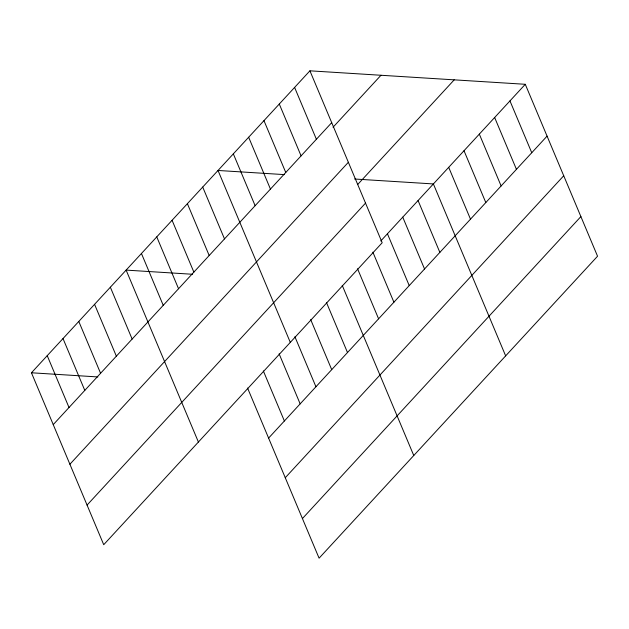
<?xml version="1.0" encoding="UTF-8"?>
<svg xmlns="http://www.w3.org/2000/svg" width="629" height="629" viewBox="0 0 629 629"><rect width="100%" height="100%" fill="white"/><g stroke="black" fill="none" stroke-linecap="round" stroke-linejoin="round"><path stroke-width="0.94" d="M309.916 70.818L382.188 242.747L103.722 544.706L31.45 372.777L309.916 70.818L525.278 84.294L597.55 256.223L319.084 558.182L247.559 388.038M53.237 424.614L331.711 122.655M333.04 127.255L380.985 75.26M69.898 464.249L348.364 162.282M357.649 184.549L454.209 79.844M87.061 505.079L365.528 203.112M380.781 240.986L525.278 84.294M268.599 438.091L547.065 136.131M285.259 477.726L563.726 175.758M302.423 518.555L580.889 216.588M284.418 174.618L218.019 170.467L290.299 342.396M354.607 179.013L433.381 183.935L505.653 355.872M192.521 274.268L126.13 270.108L198.402 442.038M31.45 372.777L97.841 376.936M509.962 100.899L531.749 152.737M494.646 117.505L516.44 169.343M479.329 134.119L501.124 185.956M464.013 150.724L485.808 202.562M448.697 167.33L470.492 219.167M418.065 200.549L439.86 252.386M402.749 217.154L424.544 268.992M387.433 233.76L409.227 285.597M372.871 252.158L393.911 302.211M294.6 87.423L316.395 139.261M357.555 268.764L378.595 318.817M279.284 104.029L301.079 155.866M342.239 285.377L413.764 455.514M263.968 120.642L285.763 172.48M326.459 302.486L347.499 352.539M248.652 137.248L270.446 189.085M310.679 319.595L331.719 369.648M233.335 153.853L255.13 205.691M294.899 336.712L315.939 386.756M279.119 353.82L300.159 403.873M202.711 187.072L224.498 238.91M263.339 370.929L284.379 420.982M187.395 203.678L209.182 255.516M172.079 220.292L193.866 272.129M156.763 236.897L178.55 288.735M141.446 253.503L163.233 305.34M110.35 287.225L132.137 339.062M94.57 304.334L116.357 356.171M78.79 321.443L100.577 373.28M63.01 338.559L84.797 390.397M47.23 355.668L69.017 407.506"/></g></svg>
